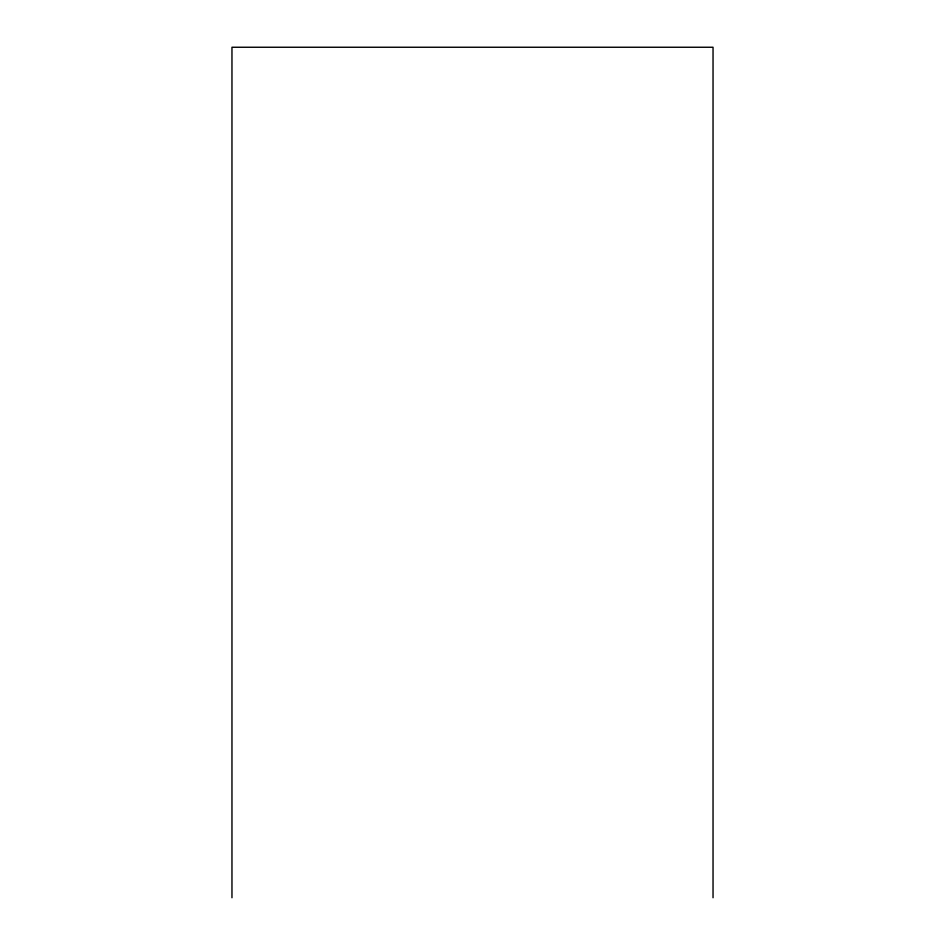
<?xml version="1.0" encoding="UTF-8"?>
<svg xmlns="http://www.w3.org/2000/svg" width="945" height="945" viewBox="0 0 945 945"><rect width="100%" height="100%" fill="white"/><g stroke="black" fill="none" stroke-linecap="round" stroke-linejoin="round"><path stroke-width="1.42" d="M713.038 897.75L713.038 47.25L231.962 47.25L231.962 897.75"/></g></svg>
